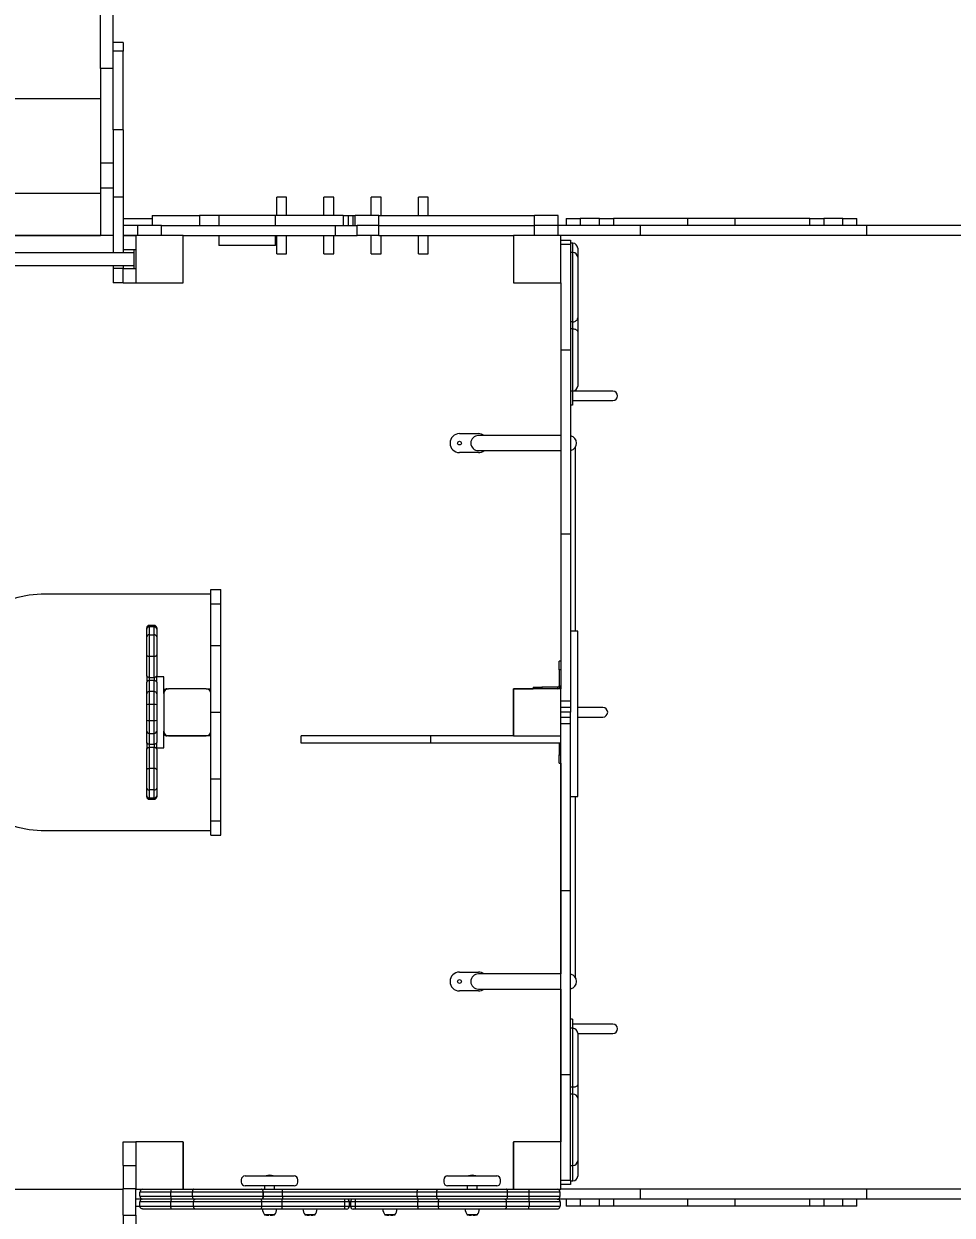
# Model space of a CAD drawing. Header units: millimetres. Extents: x -5664 to 5445, y -5101 to 5679.
# Drawn here: x -493 to 1474, y -1005 to 1518 of the extents above; entities that cross this region are included whole.
import ezdxf

# ---------------------------------------------------------------- set-up
doc = ezdxf.new("R2010")
doc.units = ezdxf.units.MM
for name, color, linetype in [('DIKOM_ОБЪЕКТ', 7, 'Continuous'), ('DIKOM_РАЗМЕР_ЗОНА', 7, 'Continuous'), ('DIKOM_РАЗМЕР_ОБЪЕКТА', 7, 'Continuous')]:
    doc.layers.add(name, color=color, linetype=linetype)
doc.styles.add('style1', font='arial.ttf', dxfattribs={"width": 0.8})
doc.dimstyles.new('1-50', dxfattribs={"dimtxt": 300, "dimasz": 200, "dimexe": 100, "dimexo": 0, "dimgap": 100, "dimtad": 1, "dimtxsty": 'style1', "dimcen": 200, "dimclrd": 7, "dimclre": 7, "dimclrt": 7, "dimadec": 1, "dimazin": 2, "dimtfac": 1, "dimtmove": 0, "dimatfit": 2, "dimfxl": 0, "dimlwd": 25, "dimlwe": 18, "dimarcsym": 0})

# ---------------------------------------------------------------- blocks, each defined once
blk = doc.blocks.new('*D10')
at = {"layer": 'Defpoints', "color": 0, "transparency": 16777216}
for p in [(-288.4, 3678.9), (-4184.1, -2371.1), (-288.4, -2371.1)]:
    blk.add_point(p, dxfattribs=at)
at = {"layer": 'DIKOM_РАЗМЕР_ОБЪЕКТА', "color": 7, "lineweight": 18, "transparency": 16777216}
for p, q in [((-288.4, 3678.9), (-4284.1, 3678.9)), ((-288.4, -2371.1), (-4284.1, -2371.1))]:
    blk.add_line(p, q, dxfattribs=at)
at = {"layer": 'DIKOM_РАЗМЕР_ОБЪЕКТА', "color": 7, "lineweight": 25, "transparency": 16777216}
blk.add_line((-4184.1, 3478.9), (-4184.1, -2171.1), dxfattribs=at)
at = {"layer": 'DIKOM_РАЗМЕР_ОБЪЕКТА', "color": 7, "transparency": 16777216}
for points in [[(-4217.4, 3478.9), (-4150.7, 3478.9), (-4184.1, 3678.9)], [(-4217.4, -2171.1), (-4150.7, -2171.1), (-4184.1, -2371.1)]]:
    blk.add_solid(points, dxfattribs=at)
at = {"layer": 'DIKOM_РАЗМЕР_ОБЪЕКТА', "color": 7, "transparency": 16777216, "insert": (-4437.3, 44.9), "char_height": 300, "attachment_point": 5, "rotation": 90, "style": 'style1'}
blk.add_mtext('6050', dxfattribs=at)
blk = doc.blocks.new('*D11')
at = {"layer": 'Defpoints', "color": 0, "transparency": 16777216}
for p in [(3944.6, 220.7), (-2105.4, -1551.9), (3944.6, -3325.4)]:
    blk.add_point(p, dxfattribs=at)
at = {"layer": 'DIKOM_РАЗМЕР_ОБЪЕКТА', "color": 7, "lineweight": 18, "transparency": 16777216}
for p, q in [((3944.6, 220.7), (3944.6, -3425.4)), ((-2105.4, -1551.9), (-2105.4, -3425.4))]:
    blk.add_line(p, q, dxfattribs=at)
at = {"layer": 'DIKOM_РАЗМЕР_ОБЪЕКТА', "color": 7, "lineweight": 25, "transparency": 16777216}
blk.add_line((-1905.4, -3325.4), (3744.6, -3325.4), dxfattribs=at)
at = {"layer": 'DIKOM_РАЗМЕР_ОБЪЕКТА', "color": 7, "transparency": 16777216}
for points in [[(-1905.4, -3292.1), (-1905.4, -3358.8), (-2105.4, -3325.4)], [(3744.6, -3292.1), (3744.6, -3358.8), (3944.6, -3325.4)]]:
    blk.add_solid(points, dxfattribs=at)
at = {"layer": 'DIKOM_РАЗМЕР_ОБЪЕКТА', "color": 7, "transparency": 16777216, "insert": (338.5, -3072.3), "char_height": 300, "attachment_point": 5, "style": 'style1'}
blk.add_mtext('6050', dxfattribs=at)
blk = doc.blocks.new('*D12')
at = {"layer": 'Defpoints', "color": 0, "transparency": 16777216}
for p in [(5444.6, 22.9), (-3605.4, -1052.1), (5444.6, -5000.5)]:
    blk.add_point(p, dxfattribs=at)
at = {"layer": 'DIKOM_РАЗМЕР_ЗОНА', "color": 7, "lineweight": 18, "transparency": 16777216}
for p, q in [((5444.6, 22.9), (5444.6, -5100.5)), ((-3605.4, -1052.1), (-3605.4, -5100.5))]:
    blk.add_line(p, q, dxfattribs=at)
at = {"layer": 'DIKOM_РАЗМЕР_ЗОНА', "color": 7, "lineweight": 25, "transparency": 16777216}
blk.add_line((-3405.4, -5000.5), (5244.6, -5000.5), dxfattribs=at)
at = {"layer": 'DIKOM_РАЗМЕР_ЗОНА', "color": 7, "transparency": 16777216}
for points in [[(-3405.4, -4967.2), (-3405.4, -5033.8), (-3605.4, -5000.5)], [(5244.6, -4967.2), (5244.6, -5033.8), (5444.6, -5000.5)]]:
    blk.add_solid(points, dxfattribs=at)
at = {"layer": 'DIKOM_РАЗМЕР_ЗОНА', "color": 7, "transparency": 16777216, "insert": (378.8, -4747.3), "char_height": 300, "attachment_point": 5, "style": 'style1'}
blk.add_mtext('9050', dxfattribs=at)

msp = doc.modelspace()

# ---------------------------------------------------------------- linework, layer by layer
at = {"layer": 'DIKOM_ОБЪЕКТ', "color": 7, "linetype": 'Continuous', "lineweight": 15}
for p, q in [((-330.407, 1422.759), (-330.407, 3062.832)), ((-303.407, 1459.495), (-303.407, 3062.832)), ((-282.407, 1478.355), (-303.407, 1478.355)), ((-282.407, 1478.355), (-282.407, 1459.495)), ((-282.407, 1459.495), (-303.407, 1459.495)), ((-303.407, 1293.361), (-303.407, 1459.495)), ((-282.407, 1293.361), (-282.407, 1459.495)), ((-303.407, 1422.759), (-330.407, 1422.759)), ((-330.407, 1422.759), (-330.407, 1222.214)), ((-876.406, 1359.778), (-330.407, 1359.778)), ((-282.407, 1293.361), (-303.407, 1293.361)), ((-303.407, 1293.361), (-303.407, 1150.612)), ((-282.407, 1293.361), (-282.407, 1150.612)), ((-303.407, 1222.214), (-330.407, 1222.214)), ((-330.407, 1222.214), (-330.407, 1169.449)), ((-303.407, 1169.449), (-330.407, 1169.449)), ((-330.407, 1169.449), (-330.407, 1069.449)), ((-876.406, 1159.233), (-330.407, 1159.233)), ((-282.407, 1150.612), (-303.407, 1150.612)), ((-303.407, 1150.612), (-303.407, 1032.961)), ((-282.407, 1150.612), (-282.407, 1032.961)), ((63.986, 1150.461), (42.986, 1150.461)), ((42.986, 1111.461), (42.986, 1150.461)), ((63.986, 1111.461), (63.986, 1150.461)), ((163.986, 1150.461), (142.986, 1150.461)), ((142.986, 1111.461), (142.986, 1150.461)), ((163.986, 1111.461), (163.986, 1150.461)), ((263.986, 1150.461), (242.986, 1150.461)), ((242.986, 1111.461), (242.986, 1150.461)), ((263.986, 1111.461), (263.986, 1150.461)), ((363.986, 1150.461), (342.986, 1150.461)), ((342.986, 1111.461), (342.986, 1150.461)), ((363.986, 1111.461), (363.986, 1150.461)), ((-221.014, 1111.461), (-221.014, 1090.461)), ((-221.014, 1111.461), (-121.014, 1111.461)), ((-121.014, 1111.461), (-121.014, 1090.461)), ((-79.816, 1111.461), (-121.014, 1111.461)), ((-79.816, 1111.461), (-79.816, 1090.461)), ((40.184, 1111.461), (-79.816, 1111.461)), ((40.184, 1090.461), (40.184, 1111.461)), ((183.986, 1111.461), (40.184, 1111.461)), ((183.986, 1111.461), (183.986, 1090.461)), ((183.986, 1111.461), (193.986, 1111.461)), ((193.986, 1111.461), (193.986, 1090.461)), ((193.986, 1111.461), (203.986, 1111.461)), ((203.986, 1111.461), (203.986, 1090.461)), ((203.986, 1111.461), (208.986, 1111.461)), ((208.986, 1090.461), (208.986, 1111.461)), ((258.986, 1111.461), (208.986, 1111.461)), ((258.986, 1090.461), (258.986, 1111.461)), ((258.986, 1111.461), (588.986, 1111.461)), ((588.986, 1090.461), (588.986, 1111.461)), ((638.986, 1111.461), (588.986, 1111.461)), ((638.986, 1090.461), (638.986, 1111.461)), ((-282.407, 1105.461), (-221.014, 1105.461)), ((-251.014, 1090.461), (-282.407, 1090.461)), ((-251.014, 1069.461), (-251.014, 1090.461)), ((-201.014, 1090.461), (-251.014, 1090.461)), ((-201.014, 1069.461), (-201.014, 1090.461)), ((-201.014, 1090.461), (167.334, 1090.461)), ((167.334, 1069.461), (167.334, 1090.461)), ((167.334, 1090.461), (213.16, 1090.461)), ((258.986, 1090.461), (213.16, 1090.461)), ((213.16, 1069.461), (213.16, 1090.461)), ((258.986, 1090.461), (588.986, 1090.461)), ((258.986, 1069.461), (258.986, 1090.461)), ((638.986, 1090.461), (588.986, 1090.461)), ((588.986, 1069.461), (588.986, 1090.461)), ((813.418, 1090.461), (638.986, 1090.461)), ((638.986, 1069.461), (638.986, 1090.461)), ((656.15, 1105.461), (656.15, 1090.461)), ((656.15, 1105.461), (686.15, 1105.461)), ((686.15, 1105.461), (686.15, 1090.461)), ((726.569, 1105.461), (686.15, 1105.461)), ((726.569, 1090.461), (726.569, 1105.461)), ((726.569, 1105.461), (756.193, 1105.461)), ((756.193, 1105.461), (756.193, 1090.461)), ((914.185, 1105.461), (756.193, 1105.461)), ((813.418, 1069.461), (813.418, 1090.461)), ((1293.231, 1090.461), (813.418, 1090.461)), ((914.185, 1090.461), (914.185, 1105.461)), ((1014.171, 1105.461), (914.185, 1105.461)), ((1014.171, 1090.461), (1014.171, 1105.461)), ((1172.181, 1105.461), (1014.171, 1105.461)), ((1172.181, 1090.461), (1172.181, 1105.461)), ((1172.181, 1105.461), (1201.788, 1105.461)), ((1201.788, 1105.461), (1201.788, 1090.461)), ((1242.206, 1105.461), (1201.788, 1105.461)), ((1242.206, 1090.461), (1242.206, 1105.461)), ((1242.206, 1105.461), (1272.226, 1105.461)), ((1272.226, 1090.461), (1272.226, 1105.461)), ((1293.231, 1069.461), (1293.231, 1090.461)), ((1674.527, 1090.461), (1293.231, 1090.461)), ((-876.406, 1069.449), (-330.407, 1069.449)), ((-605.406, 1069.841), (-330.407, 1069.841)), ((-303.407, 1069.449), (-330.407, 1069.449)), ((-282.407, 1069.841), (-255.405, 1069.841)), ((-282.407, 1069.468), (-255.407, 1069.468)), ((-255.407, 1069.461), (-255.407, 1069.468)), ((-255.407, 1069.461), (-255.407, 969.461)), ((-155.407, 1069.461), (-255.407, 1069.461)), ((-255.405, 1069.841), (-255.405, 1069.461)), ((-155.407, 1069.461), (167.334, 1069.461)), ((-155.407, 969.461), (-155.407, 1069.461)), ((-155.405, 969.841), (-155.405, 1069.461)), ((-79.816, 1069.461), (-79.816, 1048.461)), ((40.184, 1048.461), (40.184, 1069.461)), ((42.986, 1030.461), (42.986, 1069.461)), ((63.986, 1030.461), (63.986, 1069.461)), ((142.986, 1030.461), (142.986, 1069.461)), ((163.986, 1030.461), (163.986, 1069.461)), ((167.334, 1069.461), (213.16, 1069.461)), ((258.986, 1069.461), (213.16, 1069.461)), ((242.986, 1030.461), (242.986, 1069.461)), ((258.986, 1069.461), (544.598, 1069.461)), ((263.986, 1030.461), (263.986, 1069.461)), ((342.986, 1030.461), (342.986, 1069.461)), ((363.986, 1030.461), (363.986, 1069.461)), ((544.595, 1069.461), (544.595, 969.84)), ((644.598, 1069.461), (544.598, 1069.461)), ((544.598, 1069.461), (544.598, 969.461)), ((813.418, 1069.461), (644.598, 1069.461)), ((644.598, 969.461), (644.598, 1069.461)), ((644.598, 1059.84), (665.598, 1059.84)), ((665.598, 1059.84), (665.598, 1050.638)), ((1293.231, 1069.461), (813.418, 1069.461)), ((1674.527, 1069.461), (1293.231, 1069.461)), ((-282.407, 1039.469), (-255.407, 1039.469)), ((-259.407, 1039.461), (-255.407, 1039.461)), ((-259.407, 999.461), (-259.407, 1039.461)), ((-34.053, 1048.461), (-79.816, 1048.461)), ((40.184, 1048.461), (-34.053, 1048.461)), ((665.598, 1050.638), (644.598, 1050.638)), ((670.598, 1052.89), (665.598, 1052.89)), ((665.598, 1050.638), (665.598, 826.651)), ((670.598, 1033.423), (670.598, 1052.89)), ((680.598, 1042.89), (680.598, 1023.423)), ((-259.407, 1032.961), (-951.407, 1032.961)), ((42.986, 1030.461), (63.986, 1030.461)), ((142.986, 1030.461), (163.986, 1030.461)), ((242.986, 1030.461), (263.986, 1030.461)), ((342.986, 1030.461), (363.986, 1030.461)), ((670.598, 1033.423), (665.598, 1033.423)), ((670.598, 886.628), (670.598, 1033.423)), ((680.598, 1023.423), (680.598, 894.978)), ((-951.407, 1005.961), (-259.407, 1005.961)), ((-303.407, 1005.961), (-303.407, 999.461)), ((-282.407, 999.461), (-303.407, 999.461)), ((-303.407, 999.461), (-303.407, 969.461)), ((-282.407, 1005.961), (-282.407, 999.461)), ((-282.407, 999.462), (-282.407, 999.459)), ((-282.407, 999.459), (-255.407, 999.459)), ((-282.407, 969.461), (-282.407, 999.459)), ((-259.407, 999.461), (-255.407, 999.461)), ((-282.407, 969.461), (-303.407, 969.461)), ((-303.407, 969.461), (-303.407, 969.449)), ((-282.407, 969.449), (-303.407, 969.449)), ((-282.407, 969.461), (-282.407, 969.449)), ((-282.407, 969.461), (-255.407, 969.461)), ((-282.407, 969.461), (-282.407, 969.449)), ((-282.407, 969.449), (-255.407, 969.449)), ((-255.407, 969.461), (-255.407, 969.449)), ((-255.407, 969.461), (-155.407, 969.461)), ((-155.407, 969.841), (-155.405, 969.841)), ((544.595, 969.84), (544.598, 969.84)), ((544.598, 969.461), (644.598, 969.461)), ((644.595, 969.461), (644.595, 645.84)), ((644.598, 969.461), (644.598, 826.651)), ((644.595, 929.461), (644.598, 929.461)), ((670.598, 886.628), (665.598, 886.628)), ((670.598, 871.858), (670.598, 886.628)), ((680.598, 894.978), (680.598, 865.437)), ((670.598, 871.858), (665.598, 871.858)), ((670.598, 740.491), (670.598, 871.858)), ((680.598, 865.437), (680.598, 750.491)), ((665.598, 826.651), (644.598, 826.651)), ((644.598, 826.651), (644.598, 437.307)), ((665.598, 826.651), (665.598, 437.307)), ((665.598, 740.491), (670.598, 740.491)), ((669.598, 740.491), (669.598, 709.84)), ((755.098, 739.84), (669.598, 739.84)), ((669.598, 709.84), (665.598, 709.84)), ((669.598, 719.84), (755.098, 719.84)), ((430.129, 649.84), (470.129, 649.84)), ((644.595, 645.84), (470.129, 645.84)), ((470.129, 609.84), (430.129, 609.84)), ((470.129, 613.84), (644.595, 613.84)), ((644.595, 613.84), (644.595, 167.84)), ((675.629, 231.81), (675.629, 621.253)), ((665.598, 437.307), (644.598, 437.307)), ((644.598, 437.307), (644.598, 109.84)), ((665.598, 437.307), (665.598, 83.186)), ((-96.402, 309.84), (-456.402, 309.84)), ((-96.402, 319.84), (-75.402, 319.84)), ((-96.402, 289.84), (-96.402, 319.84)), ((-75.402, 289.84), (-75.402, 319.84)), ((-96.402, 289.84), (-75.402, 289.84)), ((-96.402, 201.162), (-96.402, 289.84)), ((-75.402, 201.162), (-75.402, 289.84)), ((-232.402, 238.545), (-232.402, 238.866)), ((-232.402, 236.149), (-232.402, 238.545)), ((-232.402, 219.647), (-232.402, 236.149)), ((-216.402, 243.866), (-227.402, 243.866)), ((-227.402, 243.545), (-227.402, 243.866)), ((-216.402, 243.545), (-227.402, 243.545)), ((-227.402, 243.545), (-227.402, 240.669)), ((-227.402, 240.669), (-227.402, 223.744)), ((-216.402, 240.669), (-227.402, 240.669)), ((-216.402, 243.545), (-216.402, 243.866)), ((-216.402, 240.669), (-216.402, 243.545)), ((-216.402, 223.744), (-216.402, 240.669)), ((-211.402, 238.866), (-211.402, 238.545)), ((-211.402, 238.545), (-211.402, 236.149)), ((-211.402, 236.149), (-211.402, 219.647)), ((680.598, 231.81), (665.598, 231.81)), ((680.598, -118.19), (680.598, 231.81)), ((-232.402, 181.442), (-232.402, 219.647)), ((-227.402, 223.744), (-227.402, 177.899)), ((-227.402, 223.744), (-216.402, 223.744)), ((-216.402, 177.899), (-216.402, 223.744)), ((-211.402, 219.647), (-211.402, 181.442)), ((-232.402, 137.381), (-232.402, 181.442)), ((-216.402, 177.899), (-227.402, 177.899)), ((-227.402, 177.899), (-227.402, 133.837)), ((-216.402, 133.837), (-216.402, 177.899)), ((-211.402, 181.442), (-211.402, 137.381)), ((-96.402, 99.84), (-96.402, 201.162)), ((-96.402, 201.162), (-75.402, 201.162)), ((-75.402, 60.019), (-75.402, 201.162)), ((644.598, 167.84), (641.598, 167.84)), ((641.598, 149.84), (641.598, 167.84)), ((-232.402, 137.381), (-232.402, 123.584)), ((-227.402, 133.837), (-216.402, 133.837)), ((-227.402, 133.837), (-227.402, 126.939)), ((-216.402, 126.939), (-227.402, 126.939)), ((-227.402, 126.939), (-227.402, 103.795)), ((-216.402, 133.837), (-216.402, 126.939)), ((-216.402, 103.795), (-216.402, 126.939)), ((-211.402, 123.584), (-211.402, 137.381)), ((-196.402, 134.84), (-211.402, 134.84)), ((-196.402, 99.84), (-196.402, 134.84)), ((644.598, 149.84), (641.598, 149.84)), ((641.598, 149.84), (641.598, 115.84)), ((-232.402, 98.682), (-232.402, 123.584)), ((-216.402, 103.795), (-227.402, 103.795)), ((-227.402, 103.795), (-227.402, 76.257)), ((-216.402, 76.257), (-216.402, 103.795)), ((-211.402, 123.584), (-211.402, 98.682)), ((-188.857, 109.84), (-186.441, 109.84)), ((-106.402, 109.84), (-186.402, 109.84)), ((-106.363, 109.84), (-96.402, 109.84)), ((544.595, 109.84), (586.598, 109.84)), ((544.595, 9.84), (544.595, 109.84)), ((544.598, 109.84), (544.598, 9.84)), ((644.598, 109.84), (544.598, 109.84)), ((586.598, 112.84), (586.598, 109.84)), ((586.598, 112.84), (604.598, 112.84)), ((604.598, 112.84), (604.598, 109.84)), ((638.598, 112.84), (604.598, 112.84)), ((638.598, 109.84), (638.598, 112.84)), ((641.598, 115.84), (644.598, 115.84)), ((644.595, 115.646), (644.595, 109.84)), ((644.598, 9.84), (644.598, 109.84)), ((-232.402, 75.847), (-232.402, 98.795)), ((-232.402, 42.97), (-232.402, 75.847)), ((-227.402, 76.257), (-227.402, 42.537)), ((-216.402, 76.257), (-227.402, 76.257)), ((-216.402, 42.537), (-216.402, 76.257)), ((-211.402, 98.795), (-211.402, 75.847)), ((-211.402, 75.847), (-211.402, 42.97)), ((-196.402, 99.84), (-196.402, 19.84)), ((-96.402, 19.84), (-96.402, 99.84)), ((665.598, 83.186), (644.598, 83.186)), ((665.598, 83.186), (665.598, 69.84)), ((-96.402, 60.019), (-75.402, 60.019)), ((-75.402, -81.123), (-75.402, 60.019)), ((665.598, 69.84), (644.598, 69.84)), ((665.598, 59.84), (644.598, 59.84)), ((665.598, 69.84), (665.598, 59.84)), ((665.598, 49.84), (665.598, 59.84)), ((734.098, 69.84), (680.598, 69.84)), ((-232.402, 20.133), (-232.402, 42.97)), ((-227.402, 42.537), (-216.402, 42.537)), ((-227.402, 42.537), (-227.402, 15.133)), ((-216.402, 15.133), (-216.402, 42.537)), ((-211.402, 42.97), (-211.402, 20.133)), ((644.598, 49.84), (665.598, 49.84)), ((644.598, 36.494), (665.598, 36.494)), ((665.598, 36.494), (665.598, 49.84)), ((665.598, -317.626), (665.598, 36.494)), ((680.598, 49.84), (734.098, 49.84)), ((-232.402, -4.216), (-232.402, 20.133)), ((-227.402, 15.133), (-216.402, 15.133)), ((-227.402, 15.133), (-227.402, -7.587)), ((-216.402, -7.587), (-216.402, 15.133)), ((-211.402, 20.133), (-211.402, -4.216)), ((-196.402, -13.615), (-196.402, 19.84)), ((-96.402, 9.84), (-188.857, 9.84)), ((-186.402, 9.84), (-106.402, 9.84)), ((-96.402, -81.123), (-96.402, 19.84)), ((94.598, -5.16), (94.598, 9.84)), ((369.598, 9.84), (94.598, 9.84)), ((94.598, -5.16), (94.598, 9.84)), ((369.598, -5.16), (369.598, 9.84)), ((544.595, 9.84), (369.598, 9.84)), ((544.595, 9.84), (544.598, 9.84)), ((544.598, 9.84), (644.447, 9.84)), ((644.598, 9.84), (644.447, 9.84)), ((644.598, -5.16), (644.598, 9.84)), ((-232.402, -4.216), (-232.402, -18.014)), ((-232.402, -62.272), (-232.402, -18.014)), ((-227.402, -7.587), (-216.402, -7.587)), ((-227.402, -7.587), (-227.402, -14.486)), ((-227.402, -14.486), (-227.402, -58.744)), ((-216.402, -14.486), (-227.402, -14.486)), ((-216.402, -7.587), (-216.402, -14.486)), ((-216.402, -58.744), (-216.402, -14.486)), ((-211.402, -18.014), (-211.402, -4.216)), ((-211.402, -15.16), (-196.402, -15.16)), ((-211.402, -18.014), (-211.402, -62.272)), ((-196.402, -15.16), (-196.402, -13.615)), ((369.598, -5.16), (94.598, -5.16)), ((644.598, -5.16), (369.598, -5.16)), ((641.598, -5.16), (641.598, -30.16)), ((644.598, -317.626), (644.598, -5.16)), ((641.598, -30.16), (644.598, -30.16)), ((641.598, -48.16), (641.598, -30.16)), ((641.598, -48.16), (644.598, -48.16)), ((644.595, -48.16), (644.595, -494.16)), ((-232.402, -100.462), (-232.402, -62.272)), ((-227.402, -58.744), (-227.402, -104.572)), ((-227.402, -58.744), (-216.402, -58.744)), ((-216.402, -104.572), (-216.402, -58.744)), ((-211.402, -62.272), (-211.402, -100.462)), ((-232.402, -116.837), (-232.402, -100.462)), ((-211.402, -100.462), (-211.402, -116.837)), ((-96.402, -81.123), (-75.402, -81.123)), ((-96.402, -170.16), (-96.402, -81.123)), ((-75.402, -170.16), (-75.402, -81.123)), ((-232.402, -119.186), (-232.402, -116.837)), ((-216.402, -104.572), (-227.402, -104.572)), ((-227.402, -104.572), (-227.402, -121.367)), ((-227.402, -121.367), (-216.402, -121.367)), ((-227.402, -121.367), (-227.402, -124.186)), ((-227.402, -124.186), (-216.402, -124.186)), ((-216.402, -121.367), (-216.402, -104.572)), ((-216.402, -124.186), (-216.402, -121.367)), ((-211.402, -116.837), (-211.402, -119.186)), ((665.598, -118.19), (680.598, -118.19)), ((675.629, -501.572), (675.629, -118.19)), ((-96.402, -170.16), (-75.402, -170.16)), ((-96.402, -200.16), (-96.402, -170.16)), ((-75.402, -200.16), (-75.402, -170.16)), ((-456.401, -190.16), (-96.402, -190.16)), ((-96.402, -200.16), (-75.402, -200.16)), ((644.598, -317.626), (665.598, -317.626)), ((644.598, -706.97), (644.598, -317.626)), ((665.598, -706.97), (665.598, -317.626)), ((430.129, -490.16), (470.129, -490.16)), ((644.595, -494.16), (470.129, -494.16)), ((470.129, -526.16), (644.595, -526.16)), ((644.595, -526.16), (644.595, -849.78)), ((470.129, -530.16), (430.129, -530.16)), ((669.598, -590.16), (665.598, -590.16)), ((669.598, -590.16), (669.598, -609.17)), ((755.098, -600.16), (669.598, -600.16)), ((670.598, -609.17), (665.598, -609.17)), ((670.598, -734.042), (670.598, -609.17)), ((680.598, -619.17), (680.598, -728.433)), ((680.598, -620.16), (755.098, -620.16)), ((644.598, -706.97), (665.598, -706.97)), ((644.598, -849.78), (644.598, -706.97)), ((665.598, -930.957), (665.598, -706.97)), ((680.598, -728.433), (680.598, -757.381)), ((670.598, -734.042), (665.598, -734.042)), ((670.598, -748.516), (665.598, -748.516)), ((670.598, -748.516), (670.598, -734.042)), ((670.598, -899.438), (670.598, -748.516)), ((680.598, -757.381), (680.598, -889.438)), ((644.595, -809.78), (644.598, -809.78)), ((-282.407, -899.78), (-282.407, -849.78)), ((-282.407, -849.78), (-255.407, -849.78)), ((-155.407, -849.78), (-255.407, -849.78)), ((-255.407, -849.78), (-255.407, -949.78)), ((-155.407, -949.78), (-155.407, -849.78)), ((-155.407, -850.16), (-155.405, -850.16)), ((-155.405, -850.16), (-155.405, -949.78)), ((544.595, -850.16), (544.598, -850.16)), ((544.595, -949.78), (544.595, -850.16)), ((644.598, -849.78), (544.598, -849.78)), ((544.598, -849.78), (544.598, -949.78)), ((644.598, -949.78), (644.598, -849.78)), ((-282.407, -899.78), (-255.407, -899.78)), ((-282.407, -899.78), (-282.407, -948.413)), ((665.598, -899.438), (670.598, -899.438)), ((670.598, -932.305), (670.598, -899.438)), ((680.598, -889.438), (680.598, -922.305)), ((-32.239, -929.78), (-32.239, -934.78)), ((-24.239, -921.78), (79.761, -921.78)), ((20.261, -921.448), (20.261, -921.78)), ((21.838, -921.448), (20.261, -921.448)), ((35.261, -921.448), (21.838, -921.448)), ((35.261, -921.78), (35.261, -921.448)), ((87.761, -934.78), (87.761, -929.78)), ((397.07, -929.78), (397.07, -934.78)), ((405.07, -921.78), (509.07, -921.78)), ((449.57, -921.448), (449.57, -921.78)), ((451.147, -921.448), (449.57, -921.448)), ((464.57, -921.448), (451.147, -921.448)), ((464.57, -921.78), (464.57, -921.448)), ((517.07, -934.78), (517.07, -929.78)), ((644.598, -930.957), (665.598, -930.957)), ((665.598, -930.957), (665.598, -940.16)), ((665.598, -932.305), (670.598, -932.305)), ((-282.407, -950.16), (-605.405, -950.16)), ((-282.407, -948.413), (-255.407, -948.413)), ((-282.407, -1004.644), (-282.407, -948.413)), ((-255.407, -1004.644), (-255.407, -949.78)), ((-255.407, -949.78), (-155.407, -949.78)), ((-255.405, -950.16), (-255.407, -950.16)), ((-255.405, -950.16), (-255.405, -949.78)), ((-181.552, -955.78), (-246.894, -955.78)), ((-246.894, -964.78), (-246.894, -955.78)), ((-135.727, -955.78), (-181.552, -955.78)), ((-181.552, -964.78), (-181.552, -955.78)), ((-155.407, -949.78), (-132.78, -949.78)), ((13.924, -955.78), (-135.727, -955.78)), ((-135.727, -964.78), (-135.727, -955.78)), ((-132.78, -949.78), (10.99, -949.78)), ((79.761, -942.78), (-24.239, -942.78)), ((10.99, -949.78), (54.596, -949.78)), ((13.924, -964.78), (13.924, -955.78)), ((14.314, -955.78), (13.924, -955.78)), ((14.314, -955.78), (14.314, -964.78)), ((55.452, -955.78), (14.314, -955.78)), ((17.261, -942.78), (17.261, -949.78)), ((38.261, -949.78), (38.261, -942.78)), ((54.596, -949.78), (341.622, -949.78)), ((55.452, -964.78), (55.452, -955.78)), ((340.766, -955.78), (55.452, -955.78)), ((382.09, -955.78), (340.766, -955.78)), ((340.766, -964.78), (340.766, -955.78)), ((341.622, -949.78), (385.228, -949.78)), ((531.945, -955.78), (382.09, -955.78)), ((382.09, -964.78), (382.09, -955.78)), ((385.228, -949.78), (528.998, -949.78)), ((509.07, -942.78), (405.07, -942.78)), ((446.57, -942.78), (446.57, -949.78)), ((467.57, -949.78), (467.57, -942.78)), ((528.998, -949.78), (544.598, -949.78)), ((531.945, -964.78), (531.945, -955.78)), ((577.77, -955.78), (531.945, -955.78)), ((544.598, -949.78), (644.598, -949.78)), ((577.77, -964.78), (577.77, -955.78)), ((643.114, -955.78), (577.77, -955.78)), ((643.114, -964.78), (643.114, -955.78)), ((665.598, -940.16), (644.598, -940.16)), ((813.418, -949.78), (644.598, -949.78)), ((813.418, -970.78), (813.418, -949.78)), ((1293.231, -949.78), (813.418, -949.78)), ((1293.231, -970.78), (1293.231, -949.78)), ((1674.527, -949.78), (1293.231, -949.78)), ((-240.894, -970.78), (-255.407, -970.78)), ((-246.894, -964.78), (-181.552, -964.78)), ((-181.228, -976.78), (-246.894, -976.78)), ((-246.894, -985.78), (-246.894, -976.78)), ((-181.153, -970.78), (-240.894, -970.78)), ((-181.552, -964.78), (-135.727, -964.78)), ((-133.112, -976.78), (-181.228, -976.78)), ((-181.228, -985.78), (-181.228, -976.78)), ((-132.78, -970.78), (-181.153, -970.78)), ((-135.727, -964.78), (13.924, -964.78)), ((11.34, -976.78), (-133.112, -976.78)), ((-133.112, -985.78), (-133.112, -976.78)), ((10.99, -970.78), (-132.78, -970.78)), ((54.596, -970.78), (10.99, -970.78)), ((11.34, -985.78), (11.34, -976.78)), ((54.731, -976.78), (11.34, -976.78)), ((14.314, -964.78), (13.924, -964.78)), ((14.314, -964.78), (55.452, -964.78)), ((341.622, -970.78), (54.596, -970.78)), ((54.731, -985.78), (54.731, -976.78)), ((187.204, -976.78), (54.731, -976.78)), ((55.452, -964.78), (340.766, -964.78)), ((187.204, -985.78), (187.204, -976.78)), ((197.096, -976.78), (187.204, -976.78)), ((197.096, -985.78), (197.096, -976.78)), ((197.098, -976.78), (197.096, -976.78)), ((197.098, -985.78), (197.098, -976.78)), ((199.124, -976.78), (199.124, -985.78)), ((209.015, -976.78), (199.124, -976.78)), ((209.015, -976.78), (209.015, -985.78)), ((341.489, -976.78), (209.015, -976.78)), ((340.766, -964.78), (382.09, -964.78)), ((384.879, -976.78), (341.489, -976.78)), ((341.489, -976.78), (341.489, -985.78)), ((385.228, -970.78), (341.622, -970.78)), ((382.09, -964.78), (531.945, -964.78)), ((529.331, -976.78), (384.879, -976.78)), ((384.879, -976.78), (384.879, -985.78)), ((528.998, -970.78), (385.228, -970.78)), ((577.371, -970.78), (528.998, -970.78)), ((529.331, -976.78), (529.331, -985.78)), ((577.447, -976.78), (529.331, -976.78)), ((531.945, -964.78), (577.77, -964.78)), ((637.114, -970.78), (577.371, -970.78)), ((577.447, -976.78), (577.447, -985.78)), ((643.114, -976.78), (577.447, -976.78)), ((577.77, -964.78), (643.114, -964.78)), ((813.418, -970.78), (637.151, -970.78)), ((643.114, -976.78), (643.114, -985.78)), ((656.15, -970.78), (656.15, -985.78)), ((686.15, -970.78), (686.15, -985.78)), ((726.569, -985.78), (726.569, -970.78)), ((756.193, -970.78), (756.193, -985.78)), ((1293.231, -970.78), (813.418, -970.78)), ((914.185, -985.78), (914.185, -970.78)), ((1014.171, -985.78), (1014.171, -970.78)), ((1172.181, -985.78), (1172.181, -970.78)), ((1201.788, -970.78), (1201.788, -985.78)), ((1242.206, -985.78), (1242.206, -970.78)), ((1272.226, -985.78), (1272.226, -970.78)), ((1674.527, -970.78), (1293.231, -970.78)), ((-282.407, -1004.644), (-255.407, -1004.644)), ((-282.407, -1004.644), (-282.407, -1506.011)), ((-255.407, -985.78), (-246.894, -985.78)), ((-255.407, -1004.644), (-255.407, -1449.78)), ((-246.894, -985.78), (-181.228, -985.78)), ((-180.461, -991.78), (-240.883, -991.78)), ((-181.228, -985.78), (-133.112, -985.78)), ((-129.963, -991.78), (-180.461, -991.78)), ((-133.112, -985.78), (11.34, -985.78)), ((8.005, -991.78), (-129.963, -991.78)), ((53.875, -991.78), (8.005, -991.78)), ((11.34, -985.78), (54.731, -985.78)), ((38.561, -1003.78), (16.961, -1003.78)), ((187.139, -991.78), (53.875, -991.78)), ((54.731, -985.78), (187.204, -985.78)), ((124.303, -1003.78), (102.703, -1003.78)), ((191.096, -991.78), (187.139, -991.78)), ((187.204, -985.78), (197.096, -985.78)), ((191.098, -991.78), (191.096, -991.78)), ((197.096, -985.78), (197.098, -985.78)), ((199.124, -985.78), (209.015, -985.78)), ((209.08, -991.78), (205.124, -991.78)), ((209.015, -985.78), (341.489, -985.78)), ((342.345, -991.78), (209.08, -991.78)), ((293.517, -1003.78), (271.917, -1003.78)), ((341.489, -985.78), (384.879, -985.78)), ((388.214, -991.78), (342.345, -991.78)), ((384.879, -985.78), (529.331, -985.78)), ((526.182, -991.78), (388.214, -991.78)), ((467.87, -1003.78), (446.27, -1003.78)), ((576.68, -991.78), (526.182, -991.78)), ((529.331, -985.78), (577.447, -985.78)), ((637.104, -991.78), (576.68, -991.78)), ((577.447, -985.78), (643.114, -985.78)), ((686.15, -985.78), (656.15, -985.78)), ((726.569, -985.78), (686.15, -985.78)), ((756.193, -985.78), (726.569, -985.78)), ((914.185, -985.78), (756.193, -985.78)), ((1014.171, -985.78), (914.185, -985.78)), ((1172.181, -985.78), (1014.171, -985.78)), ((1201.788, -985.78), (1172.181, -985.78)), ((1242.206, -985.78), (1201.788, -985.78)), ((1272.226, -985.78), (1242.206, -985.78))]:
    msp.add_line(p, q, dxfattribs=at)
at = {"layer": 'DIKOM_ОБЪЕКТ', "color": 7, "linetype": 'Continuous', "lineweight": 15, "flags": 128}
for points in [[(670.598, 886.628), (672.549, 886.789), (674.425, 887.264), (676.154, 888.035), (677.669, 889.074), (678.913, 890.339), (679.837, 891.782), (680.406, 893.349), (680.598, 894.978)], [(670.598, 871.858), (672.549, 871.734), (674.425, 871.369), (676.154, 870.776), (677.669, 869.977), (678.913, 869.004), (679.837, 867.894), (680.406, 866.69), (680.598, 865.437)], [(-227.402, 177.899), (-228.377, 177.967), (-229.315, 178.168), (-230.18, 178.496), (-230.937, 178.936), (-231.559, 179.473), (-232.021, 180.086), (-232.306, 180.751), (-232.402, 181.442)], [(-211.402, 181.442), (-211.498, 180.751), (-211.782, 180.086), (-212.244, 179.473), (-212.866, 178.936), (-213.624, 178.496), (-214.488, 178.168), (-215.426, 177.967), (-216.402, 177.899)], [(-227.402, 133.837), (-228.377, 133.905), (-229.315, 134.107), (-230.18, 134.434), (-230.937, 134.875), (-231.559, 135.412), (-232.021, 136.025), (-232.306, 136.689), (-232.402, 137.381)], [(-227.402, 126.939), (-228.377, 126.874), (-229.315, 126.684), (-230.18, 126.374), (-230.937, 125.956), (-231.559, 125.448), (-232.021, 124.868), (-232.306, 124.239), (-232.402, 123.584)], [(-211.402, 137.381), (-211.498, 136.689), (-211.782, 136.025), (-212.244, 135.412), (-212.866, 134.875), (-213.624, 134.434), (-214.488, 134.107), (-215.426, 133.905), (-216.402, 133.837)], [(-211.402, 123.584), (-211.498, 124.239), (-211.782, 124.868), (-212.244, 125.448), (-212.866, 125.956), (-213.624, 126.374), (-214.488, 126.684), (-215.426, 126.874), (-216.402, 126.939)], [(-227.402, -7.587), (-228.377, -7.523), (-229.315, -7.331), (-230.18, -7.019), (-230.937, -6.6), (-231.559, -6.089), (-232.021, -5.506), (-232.306, -4.874), (-232.402, -4.216)], [(-232.402, -18.014), (-232.306, -17.326), (-232.021, -16.664), (-231.559, -16.054), (-230.937, -15.52), (-230.18, -15.081), (-229.315, -14.755), (-228.377, -14.554), (-227.402, -14.486)], [(-211.402, -4.216), (-211.498, -4.874), (-211.782, -5.506), (-212.244, -6.089), (-212.866, -6.6), (-213.624, -7.019), (-214.488, -7.331), (-215.426, -7.523), (-216.402, -7.587)], [(-211.402, -18.014), (-211.498, -17.326), (-211.782, -16.664), (-212.244, -16.054), (-212.866, -15.52), (-213.624, -15.081), (-214.488, -14.755), (-215.426, -14.554), (-216.402, -14.486)], [(-232.402, -62.272), (-232.306, -61.584), (-232.021, -60.922), (-231.559, -60.312), (-230.937, -59.777), (-230.18, -59.339), (-229.315, -59.013), (-228.377, -58.812), (-227.402, -58.744)], [(-211.402, -62.272), (-211.498, -61.584), (-211.782, -60.922), (-212.244, -60.312), (-212.866, -59.777), (-213.624, -59.339), (-214.488, -59.013), (-215.426, -58.812), (-216.402, -58.744)], [(680.598, -728.433), (680.406, -729.527), (679.837, -730.579), (678.913, -731.549), (677.669, -732.399), (676.154, -733.096), (674.425, -733.615), (672.549, -733.934), (670.598, -734.042)], [(10.99, -949.78), (11.562, -949.896), (12.112, -950.237), (12.62, -950.792), (13.064, -951.538), (13.429, -952.447), (13.7, -953.484), (13.867, -954.61), (13.924, -955.78)], [(14.314, -955.78), (14.25, -954.61), (14.061, -953.484), (13.754, -952.447), (13.34, -951.538), (12.837, -950.792), (12.262, -950.237), (11.638, -949.896), (10.99, -949.78)], [(55.452, -955.78), (55.436, -954.61), (55.387, -953.484), (55.308, -952.447), (55.202, -951.538), (55.072, -950.792), (54.924, -950.237), (54.763, -949.896), (54.596, -949.78)], [(340.766, -955.78), (340.782, -954.61), (340.831, -953.484), (340.91, -952.447), (341.017, -951.538), (341.146, -950.792), (341.294, -950.237), (341.455, -949.896), (341.622, -949.78)], [(-133.112, -976.78), (-133.051, -975.61), (-132.872, -974.484), (-132.581, -973.447), (-132.19, -972.538), (-131.713, -971.792), (-131.168, -971.237), (-130.578, -970.896), (-129.963, -970.78)], [(11.34, -976.78), (11.276, -975.61), (11.086, -974.484), (10.778, -973.447), (10.363, -972.538), (9.858, -971.792), (9.281, -971.237), (8.655, -970.896), (8.005, -970.78)], [(13.924, -964.78), (13.867, -965.951), (13.7, -967.076), (13.429, -968.114), (13.064, -969.023), (12.62, -969.769), (12.112, -970.324), (11.562, -970.665), (10.99, -970.78)], [(14.314, -964.78), (14.25, -965.951), (14.061, -967.076), (13.754, -968.114), (13.34, -969.023), (12.837, -969.769), (12.262, -970.324), (11.638, -970.665), (10.99, -970.78)], [(55.452, -964.78), (55.436, -965.951), (55.387, -967.076), (55.308, -968.114), (55.202, -969.023), (55.072, -969.769), (54.924, -970.324), (54.763, -970.665), (54.596, -970.78)], [(340.766, -964.78), (340.782, -965.951), (340.831, -967.076), (340.91, -968.114), (341.017, -969.023), (341.146, -969.769), (341.294, -970.324), (341.455, -970.665), (341.622, -970.78)], [(388.214, -970.78), (387.564, -970.896), (386.938, -971.237), (386.361, -971.792), (385.856, -972.538), (385.441, -973.447), (385.133, -974.484), (384.943, -975.61), (384.879, -976.78)], [(526.182, -970.78), (526.797, -970.896), (527.387, -971.237), (527.932, -971.792), (528.409, -972.538), (528.8, -973.447), (529.091, -974.484), (529.27, -975.61), (529.331, -976.78)], [(-129.963, -991.78), (-130.578, -991.665), (-131.168, -991.324), (-131.713, -990.769), (-132.19, -990.023), (-132.581, -989.114), (-132.872, -988.077), (-133.051, -986.951), (-133.112, -985.78)], [(8.005, -991.78), (8.655, -991.665), (9.281, -991.324), (9.858, -990.769), (10.363, -990.023), (10.778, -989.114), (11.086, -988.077), (11.276, -986.951), (11.34, -985.78)], [(384.879, -985.78), (384.943, -986.951), (385.133, -988.077), (385.441, -989.114), (385.856, -990.023), (386.361, -990.769), (386.938, -991.324), (387.564, -991.665), (388.214, -991.78)], [(529.331, -985.78), (529.27, -986.951), (529.091, -988.077), (528.8, -989.114), (528.409, -990.023), (527.932, -990.769), (527.387, -991.324), (526.797, -991.665), (526.182, -991.78)]]:
    msp.add_lwpolyline(points, dxfattribs=at)
at = {"layer": 'DIKOM_ОБЪЕКТ', "color": 7, "linetype": 'Continuous', "lineweight": 15}
for centre in [(430.129, 629.84), (430.129, -510.16)]:
    msp.add_circle(centre, 4, dxfattribs=at)
for centre, radius, start, end in [((670.598, 1042.89), 10, 0, 90), ((670.598, 1023.423), 10, 0, 90), ((670.598, 750.491), 10, 270, 0), ((755.098, 729.84), 10, 270, 90), ((430.129, 629.84), 20, 90, 270), ((470.129, 629.84), 16, 90, 270), ((470.129, 629.84), 20, 53.130102, 90), ((662.129, 629.84), 16, 282.521341, 77.478659), ((470.129, 629.84), 20, 270, 306.869898), ((-446.913, 59.84), 250.18, 92.173527, 267.826678), ((-227.402, 238.866), 5, 90, 180), ((-227.402, 238.545), 5, 90, 180), ((-227.63, 235.896), 4.779, 87.263362, 176.97305), ((-216.402, 238.866), 5, 0, 90), ((-216.402, 238.545), 5, 0, 90), ((-216.174, 235.896), 4.779, 3.02695, 92.736638), ((-227.812, 219.146), 4.617, 84.899097, 173.771507), ((-215.991, 219.146), 4.617, 6.228493, 95.100903), ((-227.402, 98.795), 5, 90, 180), ((-216.402, 98.795), 5, 0, 90), ((-186.402, 99.84), 10, 90, 180), ((-188.857, 99.84), 10, 90, 138.977821), ((-106.402, 99.84), 10, 0, 90), ((638.598, 115.84), 3, 270, 0), ((638.598, 115.84), 6, 270, 0), ((-228.643, 60.721), 15.586, 85.430948, 103.954046), ((-215.16, 60.721), 15.586, 76.045954, 94.569052), ((734.098, 59.84), 10, 270, 90), ((-228.642, 57.31), 14.825, 255.310161, 274.800515), ((-215.161, 57.31), 14.825, 265.199485, 284.689839), ((-227.402, 20.133), 5, 180, 270), ((-216.402, 20.133), 5, 270, 0), ((-186.402, 19.84), 10, 180, 270), ((-188.857, 19.84), 10, 221.022179, 270), ((-106.402, 19.84), 10, 270, 0), ((-227.807, -99.969), 4.621, 186.124159, 275.031186), ((-215.996, -99.969), 4.621, 264.968814, 353.875841), ((-227.626, -116.59), 4.783, 182.961713, 272.682856), ((-227.402, -119.186), 5, 180, 270), ((-216.178, -116.59), 4.783, 267.317144, 357.038287), ((-216.402, -119.186), 5, 270, 0), ((430.129, -510.16), 20, 90, 270), ((470.129, -510.16), 16, 90, 270), ((470.129, -510.16), 20, 53.130102, 90), ((662.129, -510.16), 16, 282.521341, 77.478659), ((470.129, -510.16), 20, 270, 306.869898), ((755.098, -610.16), 10, 270, 90), ((670.598, -619.17), 10, 0, 90), ((671.133, -757.985), 9.484, 3.65062, 93.23421), ((670.598, -889.438), 10, 270, 0), ((-24.239, -929.78), 8, 90, 180), ((27.761, -948.752), 28.315, 74.640334, 105.359666), ((79.761, -929.78), 8, 0, 90), ((405.07, -929.78), 8, 90, 180), ((457.07, -948.752), 28.315, 74.640334, 105.359666), ((509.07, -929.78), 8, 0, 90), ((670.598, -922.305), 10, 270, 0), ((-240.894, -955.78), 6, 90, 180), ((-158.709, -954.287), 22.892, 168.646101, 183.740048), ((-24.239, -934.78), 8, 180, 270), ((79.761, -934.78), 8, 270, 0), ((405.07, -934.78), 8, 180, 270), ((509.07, -934.78), 8, 270, 0), ((554.915, -954.287), 22.904, 356.262121, 11.348047), ((637.114, -955.78), 6, 0, 90.000871), ((-240.894, -964.78), 6, 180, 270), ((-158.71, -966.274), 22.891, 176.259537, 191.354389), ((48.679, -975.281), 138.533, 359.380006, 1.861892), ((191.096, -976.78), 6, 0, 90), ((191.098, -976.78), 6, 0, 90), ((205.124, -976.78), 6, 90, 180), ((347.329, -975.28), 138.322, 178.135637, 180.621326), ((554.916, -966.274), 22.903, 348.651463, 3.738294), ((637.114, -964.78), 6, 270, 0), ((31.438, -991.62), 18.677, 180.490933, 220.621157), ((26.287, -962.997), 41.836, 257.120378, 270), ((29.236, -962.997), 41.836, 270, 282.879622), ((24.085, -991.62), 18.677, 319.378843, 359.509067), ((117.18, -991.62), 18.677, 180.490933, 220.621157), ((112.029, -962.997), 41.836, 257.120378, 270), ((114.978, -962.997), 41.836, 270, 282.879622), ((109.827, -991.62), 18.677, 319.378843, 359.509067), ((48.689, -987.279), 138.524, 358.138021, 0.62008), ((191.096, -985.78), 6, 270, 0), ((191.098, -985.78), 6, 270, 0), ((205.124, -985.78), 6, 180, 270), ((347.319, -987.28), 138.312, 179.378587, 181.86445), ((286.394, -991.62), 18.677, 180.490933, 220.621157), ((281.242, -962.997), 41.836, 257.120378, 270), ((284.192, -962.997), 41.836, 270, 282.879622), ((279.04, -991.62), 18.677, 319.378843, 359.509067), ((460.746, -991.62), 18.677, 180.490933, 220.621157), ((455.595, -962.997), 41.836, 257.120378, 270), ((458.544, -962.997), 41.836, 270, 282.879622), ((453.393, -991.62), 18.677, 319.378843, 359.509067)]:
    msp.add_arc(centre, radius, start, end, dxfattribs=at)
for points, knots in [([(-132.78, -949.78), (-132.79, -949.78), (-133.007, -949.782), (-133.554, -949.912), (-134.374, -950.597), (-135.121, -951.962), (-135.63, -953.757), (-135.695, -955.106), (-135.727, -955.78)], [0, 0, 0, 0, 0.00597372, 0.14175865, 0.35646659, 0.57102743, 0.78551413, 1, 1, 1, 1]), ([(382.09, -955.78), (382.124, -955.106), (382.194, -953.757), (382.735, -951.962), (383.531, -950.597), (384.404, -949.912), (384.987, -949.782), (385.218, -949.78), (385.228, -949.78)], [0, 0, 0, 0, 0.21448555, 0.42897302, 0.643533, 0.85824266, 0.99402046, 1, 1, 1, 1]), ([(531.945, -955.78), (531.912, -955.106), (531.847, -953.757), (531.339, -951.962), (530.592, -950.597), (529.772, -949.912), (529.225, -949.782), (529.007, -949.78), (528.998, -949.78)], [0, 0, 0, 0, 0.21448491, 0.42897251, 0.64353404, 0.85824361, 0.99402705, 1, 1, 1, 1]), ([(-240.883, -970.78), (-240.894, -970.78), (-241.348, -970.782), (-242.475, -970.912), (-244.157, -971.61), (-245.67, -972.976), (-246.697, -974.765), (-246.828, -976.109), (-246.894, -976.78)], [0, 0, 0, 0, 0.00345925, 0.14540433, 0.36016333, 0.57378033, 0.78687962, 1, 1, 1, 1]), ([(-180.461, -970.78), (-180.463, -970.78), (-180.521, -970.782), (-180.665, -970.911), (-180.88, -971.6), (-181.073, -972.965), (-181.203, -974.759), (-181.22, -976.107), (-181.228, -976.78)], [0, 0, 0, 0, 0.00476168, 0.14246902, 0.35720752, 0.57158217, 0.78578697, 1, 1, 1, 1]), ([(-135.727, -964.78), (-135.695, -965.455), (-135.63, -966.803), (-135.121, -968.598), (-134.374, -969.964), (-133.554, -970.649), (-133.007, -970.779), (-132.79, -970.78), (-132.78, -970.78)], [0, 0, 0, 0, 0.21449198, 0.42897299, 0.64353368, 0.85824148, 0.99402631, 1, 1, 1, 1]), ([(54.731, -976.78), (54.718, -975.994), (54.692, -974.422), (54.494, -972.438), (54.211, -971.051), (53.987, -970.871), (53.875, -970.78)], [0, 0, 0, 0, 0.24999964, 0.50000359, 0.74999828, 1, 1, 1, 1]), ([(342.345, -970.78), (342.233, -970.871), (342.008, -971.051), (341.725, -972.438), (341.527, -974.422), (341.502, -975.994), (341.489, -976.78)], [0, 0, 0, 0, 0.25000127, 0.50000029, 0.74999985, 1, 1, 1, 1]), ([(385.228, -970.78), (385.218, -970.78), (384.987, -970.779), (384.404, -970.649), (383.531, -969.964), (382.735, -968.598), (382.194, -966.803), (382.124, -965.455), (382.09, -964.78)], [0, 0, 0, 0, 0.0059795, 0.14175721, 0.35646673, 0.57102656, 0.78550834, 1, 1, 1, 1]), ([(528.998, -970.78), (529.007, -970.78), (529.225, -970.779), (529.772, -970.649), (530.592, -969.964), (531.339, -968.598), (531.847, -966.803), (531.912, -965.455), (531.945, -964.78)], [0, 0, 0, 0, 0.00597292, 0.14175627, 0.35646569, 0.57102707, 0.78550897, 1, 1, 1, 1]), ([(576.68, -970.78), (576.682, -970.78), (576.74, -970.782), (576.884, -970.911), (577.099, -971.6), (577.292, -972.965), (577.422, -974.759), (577.439, -976.107), (577.447, -976.78)], [0, 0, 0, 0, 0.00476858, 0.14246833, 0.35720631, 0.57158046, 0.78578751, 1, 1, 1, 1]), ([(637.104, -970.78), (637.114, -970.78), (637.569, -970.782), (638.696, -970.912), (640.377, -971.61), (641.89, -972.976), (642.917, -974.765), (643.049, -976.109), (643.114, -976.78)], [0, 0, 0, 0, 0.00345926, 0.14540019, 0.36016439, 0.57377501, 0.78687933, 1, 1, 1, 1]), ([(-240.883, -991.78), (-240.894, -991.78), (-241.348, -991.779), (-242.475, -991.649), (-244.157, -990.95), (-245.67, -989.585), (-246.696, -987.796), (-246.828, -986.452), (-246.894, -985.78)], [0, 0, 0, 0, 0.00345924, 0.14540394, 0.36016238, 0.57377038, 0.78688018, 1, 1, 1, 1]), ([(-180.461, -991.78), (-180.463, -991.78), (-180.521, -991.78), (-180.665, -991.649), (-180.88, -990.961), (-181.073, -989.595), (-181.203, -987.802), (-181.22, -986.454), (-181.228, -985.78)], [0, 0, 0, 0, 0.0047616, 0.14246972, 0.35720229, 0.57158432, 0.78578804, 1, 1, 1, 1]), ([(53.875, -991.78), (53.987, -991.69), (54.211, -991.51), (54.494, -990.122), (54.692, -988.139), (54.718, -986.567), (54.731, -985.78)], [0, 0, 0, 0, 0.24999761, 0.49999775, 0.74998949, 1, 1, 1, 1]), ([(341.489, -985.78), (341.502, -986.567), (341.527, -988.139), (341.725, -990.122), (342.008, -991.51), (342.233, -991.69), (342.345, -991.78)], [0, 0, 0, 0, 0.25001102, 0.49999836, 0.75000284, 1, 1, 1, 1]), ([(576.68, -991.78), (576.682, -991.78), (576.74, -991.78), (576.884, -991.649), (577.099, -990.961), (577.292, -989.595), (577.422, -987.802), (577.439, -986.454), (577.447, -985.78)], [0, 0, 0, 0, 0.0047685, 0.14246902, 0.35720109, 0.57158261, 0.78578858, 1, 1, 1, 1]), ([(637.104, -991.78), (637.114, -991.78), (637.569, -991.779), (638.696, -991.649), (640.377, -990.95), (641.89, -989.585), (642.917, -987.796), (643.049, -986.452), (643.114, -985.78)], [0, 0, 0, 0, 0.00345925, 0.14539981, 0.36016344, 0.57376506, 0.78687989, 1, 1, 1, 1])]:
    msp.add_open_spline(points, degree=3, knots=knots, dxfattribs=at)

# ---------------------------------------------------------------- dimensions: what is measured, and where the dimension line sits
at = {"layer": 'DIKOM_РАЗМЕР_ЗОНА'}
dim = msp.add_linear_dim(base=(5444.594, -5000.504), p1=(-3605.406, -1052.108), p2=(5444.594, 22.881), dimstyle='1-50', dxfattribs=at)
dim.commit()
dim.dimension.update_dxf_attribs({"geometry": '*D12', "text_midpoint": (378.833, -5000.504), "dimtype": 160})
at = {"layer": 'DIKOM_РАЗМЕР_ОБЪЕКТА'}
dim = msp.add_linear_dim(base=(-4184.082, -2371.107), p1=(-288.407, 3678.893), p2=(-288.407, -2371.107), angle=90, dimstyle='1-50', dxfattribs=at)
dim.commit()
dim.dimension.update_dxf_attribs({"geometry": '*D10', "text_midpoint": (-4184.082, 44.895), "dimtype": 160})
dim = msp.add_linear_dim(base=(3944.594, -3325.431), p1=(-2105.406, -1551.905), p2=(3944.594, 220.672), dimstyle='1-50', dxfattribs=at)
dim.commit()
dim.dimension.update_dxf_attribs({"geometry": '*D11', "text_midpoint": (338.454, -3325.431), "dimtype": 160})

doc.saveas('drawing.dxf')
